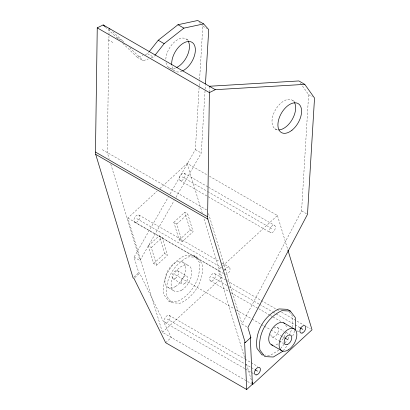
<?xml version="1.0" encoding="UTF-8"?>
<svg xmlns="http://www.w3.org/2000/svg" width="410" height="410" viewBox="0 0 410 410"><rect width="100%" height="100%" fill="white"/><g stroke="black" fill="none" stroke-linecap="round" stroke-linejoin="round"><path stroke-width="0.31" stroke-dasharray="2.05 1.54" d="M109.06 28.992L107.292 152.551L109.137 158.655M209.29 92.019L209.361 86.899M170.083 193.935L195.365 149.588L199.188 86.305M199.229 85.664L199.46 81.831M199.614 79.273L202.822 26.219L201.971 25.266M175.998 197.353L201.284 153.002L205.108 89.723M205.143 89.083L205.379 85.244M246.805 326.832L241.961 324.038L301.586 210.909L308.612 94.633L300.315 82.979M288.051 339.029L291.73 329.061M292.74 336.046L294.688 330.767M165.635 342.693L171.308 337.471L139.641 273.178L138.754 272.665L134.055 257.137L168.187 197.261M134.055 257.137L139.974 260.55L174.101 200.68M280.691 348.5L284.566 343.513M284.95 343.016L286.887 340.526M283.264 350.704L287.523 345.225M145.309 54.504L147.595 53.71L148.779 52.213M151.228 57.923L153.514 57.123L154.693 55.627M252.375 384.278L162.432 332.346L127.843 218.053L157.05 191.157M159.879 188.554L187.201 163.395L207.685 175.224M148.312 245.815L159.254 235.745L162.211 237.451L167.572 255.174L156.635 265.249L153.678 263.538L148.312 245.815L151.275 247.527L156.635 265.249M173.84 222.317L184.777 212.242L187.734 213.948L193.1 231.671L182.158 241.746L179.201 240.034L173.84 222.317L176.797 224.024L182.158 241.746M151.275 247.527L162.211 237.451M176.797 224.024L187.734 213.948M133.952 277.083L138.754 272.665M134.844 277.596L139.641 273.178M153.678 263.538L164.615 253.467L159.254 235.745M179.201 240.034L190.137 229.964L184.777 212.242M244.534 357.556L218.084 270.154L222.328 266.249M222.799 265.813L277.442 215.496L208.239 175.541M162.432 332.346L221.784 277.688L203.662 217.792M278.856 350.14L270.374 355.306L264.978 355.05M122.862 43.398L137.309 57.303L143.023 55.304M137.309 57.303L143.223 60.716L148.369 58.922M194.135 255.532L185.745 255.128C171.021 261.785 161.355 278.487 163.785 294.59L168.782 301.094L171.739 302.8L180.133 303.205C194.858 296.548 204.523 279.845 202.094 263.743L197.097 257.239L194.135 255.532L199.132 262.036C201.561 278.139 191.895 294.836 177.171 301.499L168.782 301.094M197.097 257.239L188.702 256.834C173.978 263.497 164.313 280.194 166.742 296.297L171.739 302.8M202.822 26.219L206.584 28.392M308.612 94.633L312.379 96.811M186.56 39.216L188.713 40.462M292.781 100.542L295.472 102.095M147.595 53.71L153.514 57.123M168.664 67.435L174.578 70.853M274.879 128.761L278.108 130.626M105.457 27.07L116.993 37.751L122.913 41.164L124.266 42.471M107.989 39.673L113.903 43.091M195.365 149.588L201.284 153.002M301.586 210.909L307.505 214.327M184.254 173.235L208.06 186.98M208.613 187.303L274.495 225.336M182.219 176.894L207.132 191.275M207.685 191.598L272.46 228.995M180.185 180.549L270.426 232.649M102.259 149.65L207.593 210.463M190.137 229.964L193.1 231.671M138.877 215.019L219.709 261.688M221.923 262.964L229.123 267.12M136.843 218.673L221.549 267.581M223.763 268.858L227.089 270.774M127.843 218.053L218.084 270.154M134.808 222.328L224.501 274.111M214.625 273.593L279.4 310.99M281.578 312.21L303.759 325.058M306.495 326.596L310.37 328.83M212.59 277.247L226.981 285.56M229.195 286.836L259.094 304.097M259.648 304.42L272.378 311.769M272.932 312.092L275.704 313.686M276.258 314.009L294.523 324.556M295.082 324.874L300.064 327.754M182.363 261.934L188.579 265.516M164.615 253.467L167.572 255.174M210.555 280.906L228.826 291.454M231.04 292.73L258.167 308.392M258.72 308.715L269.79 315.106M270.349 315.423L272.563 316.704M273.116 317.022L280.865 321.496M296.922 330.767L299.689 332.366M277.303 327.37L283.961 331.213M286.18 332.495L288.953 334.094M177.484 270.702L186.652 276.002M175.244 274.726L233.961 308.622M236.17 309.898L251.643 318.831M252.196 319.154L263.804 325.853M264.353 326.17L270.436 329.681M270.984 329.999L281.978 336.349M282.526 336.661L284.704 337.922M173.01 278.744L182.178 284.043M272.014 336.871L278.672 340.715M279.225 341.038L283.664 343.601M168.126 287.518L174.337 291.105M169.248 315.377L244.539 358.847M245.093 359.165L250.633 362.363M251.186 362.681L257.828 366.519M167.213 319.031L244.724 363.783M245.277 364.101L250.812 367.298M251.366 367.616L254.687 369.533M165.179 322.685L244.903 368.713M245.457 369.036L250.992 372.229M251.545 372.552L253.759 373.828M112.76 31.77L122.913 41.164M129.683 47.683L143.223 60.716M116.993 37.751L118.346 39.052M199.424 22.406L200.27 23.36M289.26 311.841L292.335 315.843L292.596 326.714M277.442 215.496L287.984 250.336M208.516 213.513L241.961 324.038M187.201 163.395L202.181 212.903M246.569 364.28L251.561 380.782M110.797 164.143L139.974 260.55M224.485 270.651A4.182 2.414 -60 0 1 228.575 266.961A4.182 2.414 -60 0 1 229.6 271.128A4.182 2.414 -60 0 1 225.454 274.567M285.729 324.966A12.561 7.252 -60 0 1 286.498 328.425M286.139 331.808A12.561 7.252 -60 0 1 280.153 342.201M277.862 343.944A12.561 7.252 -60 0 1 274.444 345.24M274.044 328.092A5.438 3.142 -60 0 1 278.498 329.589A5.438 3.142 -60 0 1 274.592 336.6A5.438 3.142 -60 0 1 270.836 333.863M277.191 129.796A16.738 9.666 -60 0 1 275.858 109.157A16.738 9.666 -60 0 1 294.195 102.075M165.809 59.158A16.738 9.666 -60 0 1 174.778 41.697A16.738 9.666 -60 0 1 187.662 40.308M175.531 67.983A16.738 9.666 -60 0 1 165.988 62.612M182.066 71.15A16.738 9.666 -60 0 1 171.908 66.03M271.774 232.711A4.182 2.414 -60 0 0 275.3 226.381A4.182 2.414 -60 0 0 270.313 227.883A4.182 2.414 -60 0 0 271.774 232.711M181.533 180.61A4.182 2.414 -60 0 0 185.053 174.281A4.182 2.414 -60 0 0 180.072 175.782A4.182 2.414 -60 0 0 181.533 180.61M136.156 222.394A4.182 2.414 -60 0 0 139.682 216.065A4.182 2.414 -60 0 0 134.695 217.566A4.182 2.414 -60 0 0 136.156 222.394M211.898 280.968A4.182 2.414 -60 0 0 215.424 274.638A4.182 2.414 -60 0 0 210.438 276.14A4.182 2.414 -60 0 0 211.898 280.968M166.527 322.752A4.182 2.414 -60 0 0 170.047 316.423A4.182 2.414 -60 0 0 165.066 317.924A4.182 2.414 -60 0 0 166.527 322.752M175.331 278.431A4.602 2.66 -60 0 0 178.017 271.159A4.602 2.66 -60 0 0 172.385 274.587A4.602 2.66 -60 0 0 175.331 278.431M184.505 283.725A4.602 2.66 -60 0 0 187.191 276.453A4.602 2.66 -60 0 0 181.553 279.881A4.602 2.66 -60 0 0 184.505 283.725M175.526 286.513A14.647 8.456 -60 0 0 184.07 263.374A14.647 8.456 -60 0 0 166.137 274.29A14.647 8.456 -60 0 0 175.526 286.513M181.743 290.101A14.647 8.456 -60 0 0 190.281 266.956A14.647 8.456 -60 0 0 172.354 277.877A14.647 8.456 -60 0 0 181.743 290.101"/><path stroke-width="0.61" d="M95.474 152.048L97.252 27.849L103.151 24.933L215.291 89.677L304.789 84.368L314.526 98.051L307.505 214.327L247.881 327.452L250.889 337.404L245.221 342.627L244.626 342.288L246.702 389.5L165.635 342.693L133.967 278.4L133.081 277.888L95.699 154.36L95.474 152.048L207.609 216.793L207.839 219.099L245.221 342.627M207.609 216.793L209.387 92.593L97.252 27.849M205.456 83.968L208.736 29.638L203.642 23.918L197.722 20.5L177.986 24.718L158.234 40.247L149.173 51.711M294.903 330.183L295.554 328.42L295.292 317.555L290.295 311.046L287.338 309.34L278.943 308.935C264.219 315.597 254.554 332.295 256.983 348.397L261.98 354.906L263.179 354.963M155.088 55.13L164.154 43.66L183.905 28.131L203.642 23.918M246.702 389.5L252.375 384.278L250.3 337.066L250.889 337.404M282.874 351.206L273.332 357.013L264.942 356.613L259.945 350.104C257.516 334.001 267.176 317.304 281.901 310.647L290.295 311.046M209.387 92.593L215.291 89.677M209.372 86.259L298.869 80.949L304.789 84.368M177.986 24.718L183.905 28.131M158.234 40.247L164.154 43.66M95.699 154.36L207.839 219.099M300.064 327.754L302.831 329.348M283.725 322.854L294.083 328.835M284.704 337.922L287.974 339.808M271.512 344.805L281.865 350.781M255.24 369.856L257.454 371.132M109.07 28.351L109.993 29.207M103.151 24.933L104.996 26.645M287.984 250.336L312.03 329.789L252.673 384.447L251.93 382.002M272.891 345.24A12.561 7.252 -60 0 1 271.102 330.624A12.561 7.252 -60 0 1 284.755 323.603M294.482 102.541A16.738 9.666 -60 0 1 292.253 119.392A16.738 9.666 -60 0 1 278.805 129.924M171.754 64.939A16.738 9.666 -60 0 1 183.003 43.393A16.738 9.666 -60 0 1 195.365 50.102A16.738 9.666 -60 0 1 182.675 70.863M188.262 41.215A16.738 9.666 -60 0 1 176.761 67.45M302.144 333.069A4.182 2.414 -60 0 0 305.665 326.739A4.182 2.414 -60 0 0 300.684 328.241A4.182 2.414 -60 0 0 302.144 333.069M256.768 374.853A4.182 2.414 -60 0 0 260.288 368.523A4.182 2.414 -60 0 0 255.307 370.025A4.182 2.414 -60 0 0 256.768 374.853M288.215 349.92A12.561 7.252 -60 0 0 295.543 330.07A12.561 7.252 -60 0 0 280.163 339.434A12.561 7.252 -60 0 0 288.215 349.92M287.082 344.646A5.438 3.142 -60 0 0 291.659 336.415A5.438 3.142 -60 0 0 285.181 338.368A5.438 3.142 -60 0 0 287.082 344.646M291.981 130.201A16.738 9.666 -60 0 0 298.7 103.961A16.738 9.666 -60 0 0 278.569 120.043A16.738 9.666 -60 0 0 291.981 130.201"/></g></svg>
